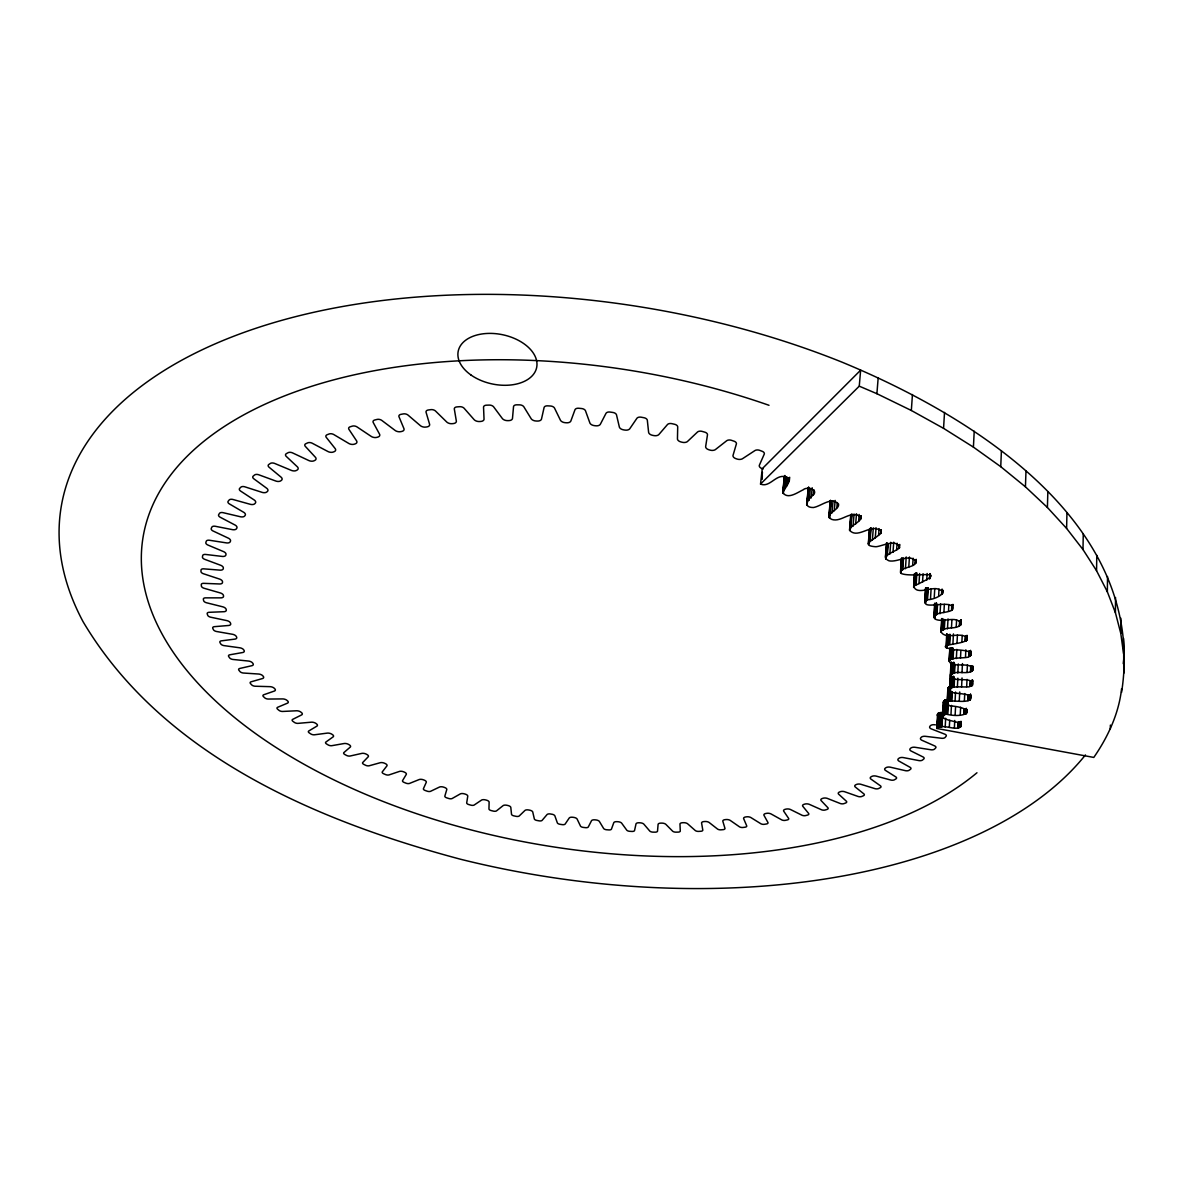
<?xml version="1.0" encoding="UTF-8"?>
<svg xmlns="http://www.w3.org/2000/svg" width="1183" height="1183" viewBox="0 0 1183 1183"><rect width="100%" height="100%" fill="white"/><g stroke="black" fill="none" stroke-linecap="round" stroke-linejoin="round"><path stroke-width="1.5" d="M937.542 714.207L936.744 728.447L1093.787 757.431C1107.924 737.039 1118.881 713.482 1121.588 688.698M1121.573 692.395C1147.747 524.823 974.511 416.874 841.926 362.116A537.082 288.726 8.9 0 0 252.038 329.584A537.082 288.726 8.9 0 0 83.091 621.726C162.455 755.331 316.467 820.795 460.483 859.228A537.082 288.726 8.9 0 0 1085.447 754.931M1123.761 673.26L1123.628 638.539M1123.539 653.548L1120.774 633.349L1120.878 618.236M1110.334 728.698L1110.379 725.075M1120.774 633.349L1115.421 612.75L1115.539 597.519M1115.421 612.75L1107.362 591.84L1107.525 576.505M1107.362 591.84L1096.567 570.738L1096.774 555.315M1096.567 570.738L1082.992 549.563L1083.258 534.036M950.526 676.336C952.33 668.824 966.851 675.345 972.322 670.879C974.57 661.755 956.441 666.754 951.102 663.767C942.437 655.9 968.433 659.138 968.833 656.535C978.075 650.266 955.11 649.6 954.577 649.94C924.929 643.419 976.907 645.4 965.432 636.572C958.496 632.402 945.01 639.752 940.914 631.574C945.099 625.63 957.89 630.45 961.143 623.811C956.736 615.071 943.442 622.879 935.679 619.33C928.936 611.641 949.964 613.519 952.404 609.615C955.627 597.238 917.18 612.232 927.088 599.663C932.884 600.328 950.422 592.727 938.223 589.178C932.352 586.31 916.086 595.655 913.794 586.088C954.045 567.352 912.655 578.531 901.047 573.415C898.888 566.228 916.529 568.372 915.982 561.274C909.195 553.319 897.808 562.62 889.054 560.831C878.17 556.04 897.172 551.248 899.553 547.685C896.714 538.221 881.971 546.369 875.923 546.738C851.42 545.038 896.285 532.32 875.361 528.624C867.39 527.5 856.211 538.191 849.542 530.176C850.015 524.453 868.085 519.618 857.246 515.019C848.551 512.283 840.433 522.354 831.782 519.411C822.436 514.812 840.374 509.814 838.481 503.899C830.998 496.416 821.46 506.206 813.357 507.537C802.917 507.566 806.865 499.492 813.357 494.938C818.725 489.244 806.422 486.317 803.139 489.836C797.963 492.113 787.464 500.172 782.732 492.365C785.394 487.115 795.139 477.341 783.427 476.424C774.998 475.832 769.098 487.707 760.536 484.069L762.266 468.69L860.633 370.161L859.257 386.161L760.536 484.069M1082.992 549.563L1066.608 528.431L1066.948 512.816M1066.608 528.431L1047.413 507.477L1047.842 491.788M1047.413 507.477L1025.439 486.834L1025.986 471.085M1025.439 486.834L1000.744 466.679L1001.41 450.856M936.744 728.447C943.014 722.266 959.472 733.978 961.365 724.07C960.212 721.497 933.328 719.205 946.104 714.148C967.531 719.308 978.001 708.025 949.476 705.748C938.356 694.569 976.064 708.528 969.409 694.894M969.143 700.321L969.779 694.761M969.335 700.262C976.034 692.543 954.932 694.406 951.339 691.981C943.191 683.759 970.03 688.55 970.119 686.273L970.385 680.817M970.903 671.5L970.947 666.059M969.69 700.114L969.942 694.687M970.119 686.273L970.607 680.787M971.125 671.441L971.376 665.955M969.838 700.025L970.252 694.51M970.341 686.244L970.829 680.757M971.317 671.382L971.583 665.896M970.119 699.848L970.504 694.317M970.563 686.214L971.258 680.654M971.509 671.323L971.953 665.748M970.356 699.641L970.607 694.214M970.785 686.17L971.45 680.595M971.864 671.16L972.042 667.493M970.637 699.183L970.844 695.441M971.199 686.051L971.642 680.536M972.175 670.983L972.352 667.316M971.391 685.992L971.997 680.373M972.322 670.879L972.618 667.108M971.568 685.918L972.16 680.284M972.544 670.657L972.899 666.768M971.894 685.756L972.441 680.107M972.825 670.184L973.047 666.147M972.189 685.563L972.559 680.003M972.308 685.46L972.914 681.009M966.127 640.861L966.378 635.907M965.491 657.186L965.846 649.822M966.289 640.757L966.688 635.715M966.57 640.55L966.94 635.508M966.807 640.328L967.058 635.389M963.731 714.355L963.997 708.972M964.382 700.78L964.751 693.549M963.953 714.34L964.219 708.957M964.189 714.325L964.456 708.942M964.411 714.295L964.677 708.913M964.618 714.266L964.884 708.883M964.84 714.221L965.298 708.794M967.058 672.092L967.428 664.772M965.239 714.118L965.505 708.735M966.674 686.643L967.029 679.367M965.432 714.059L965.683 708.661M965.609 713.985L966.038 708.528M965.934 713.837L966.334 708.351M968.833 656.535L969.099 651.02M966.215 713.66L966.511 709.963M969.04 656.491L969.321 650.961M966.437 713.453L966.777 709.637M969.261 656.432L969.528 650.901M966.674 713.127L966.895 709.416M969.469 656.373L969.927 650.768M969.838 656.225L970.104 650.694M967.842 700.558L968.108 695.131M970.016 656.136L970.444 650.517M968.078 700.543L968.345 695.116M970.326 655.959L970.592 650.428M968.522 700.469L968.566 695.086M970.459 655.855L970.873 651.937M968.744 700.44L968.995 695.013M970.873 655.397L971.11 651.582M968.951 700.38L969.202 694.953M970.459 671.589L970.725 666.088M960.847 624.846L961.188 619.759M960.492 658.014L960.877 650.65M961.883 642.014L962.223 635.434M957.831 727.619L958.097 722.266M959.28 700.987L959.738 691.951M958.289 727.619L958.334 722.266M958.511 727.604L958.777 722.236M958.733 727.575L958.999 722.221M958.94 727.545L959.221 722.192M959.162 727.501L959.428 722.148M962.001 672.698L962.474 663.559M1000.744 466.679L973.417 447.13L974.215 431.248M959.354 727.456L959.827 722.044M961.587 687.042L962.03 677.963M959.738 727.338L960.005 721.985M960.271 714.458L960.626 707.271M959.916 727.279L960.359 721.837M960.241 727.116L960.507 721.763M960.522 726.939L960.907 721.482M960.744 726.746L961.01 721.393M965.151 641.216L965.402 636.277M960.907 726.539L961.158 722.857M965.358 641.156L965.609 636.217M965.565 641.097L965.816 636.158M965.772 641.023L966.008 636.084M965.949 640.935L966.2 635.996M951.014 700.972L951.487 691.951M951.635 687.604L952.211 676.706M952.359 673.585L952.936 662.628M953.084 658.916L953.572 649.733M951.886 687.53L952.463 676.646M952.626 673.511L953.202 662.554M951.309 700.987L951.783 691.951M952.152 687.486L952.729 676.587M952.892 673.452L953.468 662.495M950.984 714.355L951.457 705.393M951.797 701.001L952.271 691.981M952.433 687.427L953.01 676.543M953.173 673.408L953.749 662.45M952.714 687.397L953.291 676.499M953.454 673.364L954.03 662.406M953.01 687.367L953.572 676.484M953.749 673.334L954.223 664.21M956.234 626.65L956.589 620.025M953.291 687.353L953.868 676.454M954.045 673.319L954.518 664.195M953.587 687.353L954.075 678.273M954.533 673.304L955.006 664.166M954.075 687.353L954.563 678.273M957.003 643.049L957.431 634.827M956.352 658.576L956.825 649.378M955.08 701.046L955.539 692.011M959.398 625.703L959.65 620.735M954.385 727.589L954.755 720.447M959.605 625.63L959.857 620.661M955.169 714.458L955.539 707.271M959.797 625.556L960.241 620.498M960.167 625.378L960.419 620.41M957.816 673.083L958.289 663.959M960.33 625.289L960.729 620.217M957.372 687.264L957.846 678.184M960.611 625.082L960.995 619.996M944.064 714.606L944.847 700.277L948.027 699.818M947.849 644.646L948.382 634.798M944.285 714.517L945.069 700.188M948.101 644.558L948.633 634.709M944.522 714.443L945.306 700.099M948.367 644.484L948.899 634.635M944.759 714.369L945.794 699.966M948.633 644.424L949.165 634.576M948.914 644.38L949.461 634.517M945.276 714.251L946.045 699.907M949.21 644.336L949.742 634.487M945.542 714.207L946.326 699.863M945.187 727.161L945.661 718.244M945.823 714.177L946.592 699.833M949.698 644.277L950.23 634.428M951.531 610.058L951.797 605.075M946.104 714.148L946.873 699.804M949.121 661.312L949.845 647.988M951.724 609.984L952.182 604.912M946.385 714.148L947.894 688.166L950.644 686.613M949.195 660.676L949.905 649.112M952.093 609.807L952.359 604.809M946.681 714.133L948.16 687.737M949.579 660.084L950.186 649.068M952.256 609.718L952.685 604.617M946.962 714.148L948.426 687.486M949.727 659.951L950.378 648.062M951.472 627.907L951.916 619.641M952.552 609.496L952.936 604.38M947.258 714.162L948.589 687.353M950.067 659.7L950.674 648.683M947.849 705.053L948.958 687.131M950.274 659.582L951.073 648.461M947.731 714.192L948.219 705.231M948.382 701.46L949.15 687.042M950.703 659.375L951.295 648.358M948.603 701.371L949.372 686.939M950.955 659.286L951.546 648.269M948.84 701.297L951.058 662.229M951.206 659.212L951.783 648.18M949.077 701.223L951.339 662.303M951.457 659.138L952.049 648.121M949.328 701.149L950.866 675.611M950.762 674.428L951.443 662.45M951.738 659.079L952.315 648.062M949.594 701.105L951.028 675.478M951.073 674.177L951.724 662.731M952.019 659.035L952.596 648.003M949.875 701.061L951.398 675.256M951.25 674.059L952.019 662.983M952.921 643.789L953.439 633.925M950.156 701.016L950.629 691.996M950.925 687.855L951.516 676.972M951.65 673.837L952.241 662.879M952.3 658.99L952.892 647.959M950.437 701.001L950.91 691.966M951.147 687.767L951.738 676.868M951.871 673.748L952.463 662.791M952.596 658.961L953.084 649.778M949.313 727.412L949.698 720.284M950.718 700.987L951.206 691.951M951.383 687.678L951.96 676.794M952.108 673.659L952.699 662.702M937.202 727.782L938.149 713.408L942.762 712.624M942.762 629.8L943.324 619.892M937.498 727.545L938.296 713.305M943.014 629.711L943.576 619.803M943.901 612.631L944.359 604.336M937.675 727.441L938.666 713.083M943.28 629.637L943.842 619.729M938.06 727.234L938.858 712.994M943.561 629.578L944.108 619.67M938.282 727.161L939.08 712.905M943.842 629.519L944.404 619.611M938.503 727.072L939.302 712.817M938.74 727.013L939.539 712.758M944.315 629.445L944.877 619.537M938.991 726.939L939.79 712.698M939.258 726.894L940.056 712.639M939.524 726.85L940.322 712.595M939.79 726.82L940.589 712.565M940.071 726.791L940.869 712.536M940.352 726.776L941.15 712.521M940.648 726.776L941.431 712.521M940.929 726.791L941.727 712.536M941.21 726.806L942.008 712.55M941.505 726.835L942.289 712.58M946.045 646.864L946.725 633.792M941.979 726.88L943.383 701.948L944.847 700.277M946.356 647.855L947.11 633.97M942.747 717.445L943.679 701.238M946.563 648.166L947.332 635.345M947.479 628.824L948.027 618.901M948.5 611.167L948.855 604.513M942.984 717.726L943.871 700.957M946.696 648.314L947.509 635.212M943.132 717.859L944.123 700.706M947.154 644.942L947.701 635.094M943.295 717.992L944.463 700.469M947.376 644.839L947.908 634.99M943.857 714.709L944.655 700.366M947.598 644.735L948.145 634.887M830.229 500.941L831.087 502.805M940.027 613.74L940.603 603.774M941.55 594.413L941.831 589.385M941.742 594.324L942.2 589.208M942.23 594.029L942.422 590.672M942.363 593.91L942.674 590.45M942.6 593.674L942.881 590.199M941.017 632.24L941.653 618.546M941.15 630.923L942.038 619.079M941.535 630.495L942.186 618.946M941.698 630.362L942.526 618.679M942.067 630.11L942.733 618.561M942.289 629.992L942.851 620.099M936.98 728.033L938.149 713.408M942.511 629.888L943.073 619.996M973.417 447.13L943.561 428.35L944.522 412.423M934.245 597.356L934.747 589.001M933.934 617.319L934.629 603.212M934.156 615.825L934.969 604.069M934.363 618.162L935.117 603.936M934.585 618.487L935.457 603.655M934.718 618.635L935.664 603.537M935.191 615.027L935.871 603.419M935.428 614.923L936.108 603.315M935.664 614.835L936.345 603.212M935.93 614.746L936.611 603.123M936.197 614.672L936.773 604.705M936.463 614.598L937.054 604.646M936.936 614.495L937.513 604.543M938.651 595.655L939.036 588.971M926.807 599.737L927.531 588.069M927.088 599.663L927.797 587.981M927.531 599.544L928.256 587.862M929.439 578.827L929.927 573.696M929.779 578.635L930.089 573.592M929.927 578.517L930.282 575.042M930.193 578.28L930.503 574.805M930.518 598.628L931.125 588.616M922.533 582.14L923.065 573.755M924.766 602.206L925.609 588.01M924.899 602.546L925.668 587.847M925.002 602.709L926.038 588.883M925.476 600.417L926.2 588.75M926.718 580.217L927.132 573.504M925.461 603.374L926.585 588.483M926.082 600.032L926.792 588.365M926.304 599.929L927.028 588.262M926.555 599.825L927.265 588.158M916.115 584.639L916.869 572.927M918.984 583.589L919.62 573.533M912.699 564.971L913.143 558.213M913.646 587.3L914.459 573.563M915.228 563.433L915.45 560.062M913.705 587.478L914.577 574.095M915.405 563.33L915.612 559.943M914.03 585.777L914.947 573.903M915.553 563.212L915.908 559.722M914.341 585.481L915.287 573.622M915.805 562.975L916.219 559.337M914.725 585.215L915.494 573.489M914.947 585.097L915.701 573.371M915.169 584.979L915.938 573.252M915.42 584.875L916.174 573.149M915.672 584.786L916.441 573.06M905.424 568.727L906.222 556.942M908.781 567.086L909.446 556.986M943.561 428.35L911.339 410.486L912.448 394.531M900.47 572.365L901.446 558.213M900.662 572.897L901.446 559.115M900.884 570.99L901.949 558.139M901.195 570.694L902.097 558.302M901.387 570.546L902.392 558.657M901.801 570.295L902.614 558.524M902.038 570.176L902.836 558.406M902.274 570.073L903.087 558.302M902.703 569.91L903.501 558.139M896.625 549.977L897.113 543.204M898.962 548.306L899.198 544.919M899.11 548.202L899.479 544.683M899.464 547.818L899.716 544.431M889.867 554.117L890.725 542.302M893.002 552.313L893.727 542.169M885.372 557.858L886.54 542.879M885.549 556.794L886.777 542.967M885.816 558.76L886.925 542.805M885.963 558.923L887.132 544.195M886.126 559.086L887.339 544.062M886.688 555.744L887.561 543.943M886.91 555.64L887.782 543.825M887.309 555.448L888.182 543.633M878.585 535.381L879.102 528.579M880.684 533.577L880.936 530.176M880.817 533.459L881.187 529.925M881.039 533.193L881.291 529.792M872.389 539.892L873.32 528.017M875.272 537.91L876.056 527.736M868.322 543.515L869.446 529.422M868.47 544.076L869.609 528.668M868.677 544.431L869.963 528.579M869.047 541.962L870.17 529.555M869.224 541.814L870.496 528.136M869.638 541.548L870.718 528.002M870.008 541.341L871.087 527.795M911.339 410.486L876.899 393.702L878.185 377.717M858.621 521.259L859.183 514.457M860.47 519.337L860.869 515.803M860.692 519.071L860.973 515.67M849.705 530.546L851.006 514.96M850 528.372L851.316 514.635M850.34 528.076L851.494 514.487M850.533 527.929L851.686 514.354M850.873 527.707L852.026 514.117M853.047 526.124L854.052 514.221M855.664 523.98L856.507 513.777M849.542 530.176L850.754 514.531M834.252 510.642L835.168 500.409M836.839 507.744L837.298 502.627M828.825 516.453L830.259 500.764M829.002 517.208L830.496 500.217M829.209 517.577L830.599 501.577M829.357 517.77L830.924 501.267M829.52 517.932L829.83 514.531M830.599 506.028L830.91 502.627M829.993 514.635L831.235 501.015M831.945 512.934L833.024 501.001M813.357 494.938L813.86 489.792M806.643 504.52L808.3 487.647M806.821 504.904L808.551 487.307M806.954 505.082L808.699 487.145M807.087 505.259L808.817 488.594M809.187 500.409L810.355 488.461M811.183 497.984L812.174 487.736M784.551 483.448L784.906 480.032M784.906 488.668L786.163 476.705M786.562 486.124L787.449 477.562M788.307 482.915L788.854 477.769M789.327 480.682L789.682 477.252M782.717 492.172L784.418 476.217M782.835 492.764L784.699 475.67M783.028 493.148L784.832 475.492M783.161 493.326L784.891 476.926M783.309 493.518L783.664 490.102M784.388 483.27L784.373 476.409M761.97 479.278L762.355 475.862M761.689 479.174L762.444 472.342M1123.259 663.619L1123.85 658.369M808.122 488.017L808.595 489.925M947.894 688.166L948.145 690.251M943.383 701.948L943.457 702.983M950.511 674.34C949.89 684.587 973.86 674.68 972.589 685.134M937.882 713.66L937.394 714.488A4.2 2.144 3.4 0 0 937.498 715.774M935.398 724.854L934.94 724.78A4.155 2.1 3.6 0 0 930.208 725.933L929.823 726.466A4.155 2.1 3.6 0 0 931.849 729.112L945.069 734.273A3.386 1.701 3.5 0 1 946.089 736.27L945.187 737.379A3.386 1.701 3.5 0 1 941.816 738.296L926.052 736.403A4.111 2.055 3.7 0 0 921.187 737.349L920.758 737.852A4.111 2.055 3.7 0 0 922.415 740.499L934.881 746.015A3.342 1.671 3.7 0 1 935.635 747.981L934.6 749.031A3.342 1.656 3.7 0 1 931.125 749.8L915.716 747.39A4.081 2.026 3.9 0 0 910.762 748.129L910.259 748.602A4.081 2.026 3.9 0 0 911.561 751.249L923.243 757.061A3.312 1.641 3.9 0 1 923.731 759.013L922.577 759.989A3.312 1.627 3.9 0 1 919.014 760.61L904.004 757.712A4.037 1.996 4.1 0 0 898.976 758.259L898.415 758.702A4.037 1.996 4.2 0 0 899.376 761.334L910.23 767.397A3.283 1.612 4.1 0 1 910.466 769.32L909.195 770.222A3.283 1.612 4.1 0 1 905.572 770.71L891.021 767.353A3.993 1.952 4.4 0 0 885.934 767.708L885.328 768.122A3.993 1.952 4.4 0 0 885.949 770.71L895.96 777.009A3.253 1.582 4.3 0 1 895.945 778.887L894.555 779.73A3.253 1.582 4.4 0 1 890.888 780.07L876.825 776.285A3.963 1.922 4.6 0 0 871.738 776.447L871.058 776.832A3.963 1.922 4.6 0 0 871.339 779.375L880.507 785.867A3.224 1.553 4.6 0 1 880.256 787.701L878.747 788.47A3.209 1.553 4.6 0 1 875.065 788.677L861.535 784.492A3.933 1.893 4.8 0 0 856.433 784.477L855.723 784.817A3.919 1.893 4.8 0 0 855.664 787.316L863.96 793.956A3.194 1.538 4.8 0 1 863.472 795.73L861.875 796.425A3.194 1.523 4.9 0 1 858.163 796.499L845.239 791.945A3.889 1.878 5.1 0 0 840.137 791.752L839.383 792.063A3.889 1.863 5.1 0 0 839.013 794.503L846.407 801.261A3.165 1.508 5.1 0 1 845.697 802.976L844.011 803.597A3.165 1.508 5.1 0 1 840.314 803.538L827.982 798.658A3.86 1.848 5.3 0 0 822.924 798.288L822.126 798.569A3.86 1.848 5.3 0 0 821.446 800.935L827.952 807.782A3.135 1.494 5.4 0 1 827.021 809.438L825.261 809.985A3.135 1.494 5.4 0 1 821.564 809.793L809.897 804.603A3.83 1.819 5.6 0 0 804.884 804.07L804.041 804.322A3.83 1.819 5.6 0 0 803.05 806.599L808.669 813.505A3.105 1.464 5.6 0 1 807.516 815.087L805.697 815.56A3.105 1.464 5.7 0 1 802.03 815.25L791.028 809.778A3.8 1.804 5.9 0 0 786.089 809.098L785.216 809.305A3.8 1.804 5.9 0 0 783.93 811.494L788.647 818.444A3.091 1.449 5.9 0 1 787.301 819.937L785.408 820.337A3.091 1.449 5.9 0 1 781.771 819.908L771.479 814.185A3.786 1.774 6.1 0 0 766.614 813.342L765.726 813.52A3.786 1.774 6.1 0 0 764.144 815.619L767.974 822.555A3.076 1.434 6.2 0 1 766.421 823.974L764.469 824.3A3.061 1.434 6.2 0 1 760.891 823.767L751.309 817.823A3.756 1.76 6.4 0 0 746.547 816.832L745.63 816.965A3.756 1.76 6.4 0 0 743.782 818.961L746.724 825.882A3.046 1.42 6.5 0 1 744.979 827.213L742.983 827.464A3.046 1.42 6.5 0 1 739.464 826.813L730.621 820.677A3.741 1.745 6.7 0 0 725.978 819.553L725.046 819.656A3.741 1.745 6.7 0 0 722.917 821.534L724.972 828.411A3.031 1.405 6.8 0 1 723.05 829.653L721.009 829.83A3.031 1.405 6.8 0 1 717.563 829.076L709.489 822.762A3.726 1.73 7 0 0 704.964 821.505L704.003 821.564A3.726 1.73 7 0 0 701.637 823.338L702.806 830.126A3.017 1.405 7 0 1 700.706 831.279L698.635 831.398A3.017 1.405 7.1 0 1 695.279 830.54L687.974 824.093A3.697 1.73 7.2 0 0 683.582 822.688L682.621 822.717A3.697 1.715 7.3 0 0 679.988 824.374L680.284 831.072A3.002 1.39 7.3 0 1 678.036 832.122L675.937 832.152A3.002 1.39 7.4 0 1 672.654 831.205L666.147 824.64A3.697 1.715 7.5 0 0 661.918 823.117L660.927 823.117A3.697 1.715 7.5 0 0 658.073 824.655L657.511 831.22A3.002 1.39 7.6 0 1 655.101 832.167L652.986 832.137A3.002 1.39 7.7 0 1 649.807 831.087L644.099 824.433A3.682 1.701 7.8 0 0 640.018 822.806L639.027 822.762A3.682 1.701 7.8 0 0 635.951 824.167L634.532 830.584A2.987 1.375 7.9 0 1 631.973 831.442L629.844 831.324A2.987 1.375 8 0 1 626.783 830.2L621.888 823.472A3.667 1.701 8.1 0 0 617.984 821.727L616.994 821.667A3.667 1.701 8.1 0 0 613.696 822.939L611.419 829.179A2.987 1.375 8.2 0 1 608.742 829.919L606.598 829.756A2.987 1.375 8.2 0 1 603.655 828.529L599.574 821.771A3.667 1.701 8.4 0 0 595.862 819.923L594.872 819.834A3.667 1.701 8.4 0 0 591.382 820.958L588.276 827.006A2.987 1.375 8.5 0 1 585.452 827.656L583.323 827.405A2.987 1.375 8.5 0 1 580.498 826.104L577.245 819.331A3.667 1.686 8.7 0 0 573.74 817.394L572.749 817.261A3.667 1.686 8.7 0 0 569.067 818.252L565.134 824.078A2.972 1.375 8.8 0 1 562.206 824.625L560.077 824.3A2.972 1.375 8.8 0 1 557.37 822.939L554.975 816.166A3.667 1.686 9 0 0 552.638 814.362L549.932 813.889A3.667 1.686 9 0 0 546.827 814.821L542.08 820.41A2.972 1.375 9.1 0 1 539.034 820.839L536.919 820.455A2.972 1.375 9.1 0 1 534.361 819.02L532.808 812.277A3.667 1.686 9.3 0 0 529.733 810.178L528.742 809.985A3.667 1.701 9.3 0 0 524.72 810.68L519.174 816.019A2.987 1.375 9.4 0 1 516.039 816.329L513.94 815.871A2.987 1.375 9.4 0 1 511.529 814.377L510.834 807.693A3.667 1.701 9.5 0 0 507.98 805.519L507.004 805.298A3.667 1.701 9.6 0 0 502.834 805.83L496.505 810.887A2.987 1.375 9.7 0 1 493.281 811.094L491.211 810.577A2.987 1.375 9.7 0 1 488.963 809.009L489.111 802.414A3.682 1.701 9.8 0 0 486.494 800.166L485.533 799.915A3.682 1.701 9.8 0 0 481.215 800.3L474.132 805.061A2.987 1.375 10 0 1 470.819 805.135L468.779 804.558A2.987 1.375 10 0 1 466.694 802.946L467.714 796.455A3.682 1.715 10.1 0 0 465.333 794.148L464.387 793.867A3.682 1.715 10.1 0 0 459.95 794.104L452.128 798.525A3.002 1.39 10.3 0 1 448.741 798.495L446.73 797.845A3.002 1.39 10.3 0 1 444.823 796.189L446.701 789.83A3.697 1.715 10.4 0 0 444.586 787.479L443.655 787.153A3.697 1.715 10.4 0 0 439.115 787.227L430.553 791.323A3.017 1.39 10.6 0 1 427.107 791.161L425.141 790.466A3.017 1.39 10.6 0 1 423.41 788.75L426.161 782.555A3.712 1.73 10.7 0 0 424.298 780.159L423.396 779.804A3.712 1.73 10.7 0 0 418.752 779.715L409.481 783.442A3.031 1.405 10.9 0 1 405.991 783.176L404.083 782.407A3.031 1.405 10.9 0 1 402.531 780.662L406.139 774.643A3.726 1.745 11 0 0 404.556 772.218L403.684 771.834A3.726 1.745 11 0 0 398.952 771.582L389 774.924A3.046 1.42 11.2 0 1 385.466 774.54L383.603 773.712A3.046 1.42 11.2 0 1 382.257 771.922L386.737 766.111A3.741 1.76 11.2 0 0 385.421 763.656L384.579 763.257A3.741 1.76 11.3 0 0 379.773 762.843L369.155 765.785A3.061 1.434 11.4 0 1 365.591 765.268L363.817 764.381A3.061 1.434 11.5 0 1 362.663 762.577L368.002 757.002A3.771 1.774 11.5 0 0 366.981 754.532L366.168 754.103A3.771 1.774 11.5 0 0 361.303 753.512L350.064 756.026A3.076 1.449 11.7 0 1 346.471 755.39L344.756 754.458A3.076 1.449 11.8 0 1 343.824 752.625L350.005 747.316A3.786 1.789 11.8 0 0 349.296 744.832L348.512 744.373A3.8 1.789 11.8 0 0 343.617 743.619L331.758 745.689A3.105 1.464 12 0 1 328.179 744.935L326.538 743.944A3.105 1.464 12 0 1 325.813 742.096L332.852 737.068A3.815 1.804 12.1 0 0 332.438 734.599L331.698 734.125A3.815 1.804 12.1 0 0 326.774 733.179L314.338 734.806A3.12 1.479 12.3 0 1 310.759 733.904L309.207 732.869A3.12 1.479 12.3 0 1 308.704 731.02L316.586 726.318A3.845 1.834 12.3 0 0 316.482 723.848L315.787 723.345A3.845 1.834 12.3 0 0 310.848 722.236L297.894 723.375A3.15 1.494 12.5 0 1 294.33 722.355L292.866 721.275A3.15 1.494 12.6 0 1 292.585 719.427L301.295 715.064A3.874 1.863 12.6 0 0 301.517 712.61L300.866 712.092A3.874 1.863 12.6 0 0 295.942 710.806L282.471 711.456A3.179 1.523 12.8 0 1 278.951 710.318L277.591 709.179A3.179 1.523 12.8 0 1 277.547 707.33L287.055 703.338A3.904 1.878 12.8 0 0 287.602 700.928L286.996 700.395A3.904 1.878 12.8 0 0 282.116 698.931L268.186 699.049A3.194 1.538 13.1 0 1 264.696 697.793L263.454 696.624A3.209 1.538 13.1 0 1 263.646 694.791L273.953 691.197A3.948 1.908 13.1 0 0 274.826 688.831L274.279 688.284A3.948 1.908 13.1 0 0 269.443 686.643L255.099 686.229A3.224 1.567 13.3 0 1 251.668 684.853L250.545 683.641A3.238 1.567 13.3 0 1 250.973 681.837L262.049 678.672A3.978 1.937 13.3 0 0 263.262 676.365L262.774 675.789A3.978 1.937 13.3 0 0 258.012 673.985L243.284 673.023A3.268 1.597 13.6 0 1 239.942 671.515L238.936 670.273A3.268 1.597 13.6 0 1 239.617 668.499L251.447 665.792A4.022 1.967 13.5 0 0 252.985 663.545L252.556 662.968A4.022 1.982 13.5 0 0 247.883 660.986L232.844 659.449A3.298 1.612 13.8 0 1 229.606 657.837L228.718 656.565A3.298 1.627 13.8 0 1 229.665 654.82L242.19 652.602A4.052 2.011 13.8 0 0 244.082 650.443L243.713 649.851A4.052 2.011 13.8 0 0 239.158 647.707L223.853 645.593A3.327 1.641 14 0 1 220.718 643.848L219.979 642.546A3.327 1.656 14 0 1 221.177 640.875L234.382 639.175A4.096 2.041 14 0 0 236.615 637.09L236.304 636.484A4.096 2.041 14 0 0 231.898 634.177L216.385 631.471A3.357 1.671 14.2 0 1 213.384 629.622L212.777 628.306A3.372 1.686 14.2 0 1 214.241 626.679L228.082 625.526A4.14 2.085 14.1 0 0 230.655 623.559L230.419 622.938A4.14 2.085 14.2 0 0 226.175 620.469L210.53 617.171A3.401 1.715 14.4 0 1 207.661 615.204L207.217 613.873A3.401 1.715 14.4 0 1 208.933 612.321L223.38 611.729A4.17 2.115 14.3 0 0 226.278 609.881L226.116 609.26A4.185 2.115 14.3 0 0 222.049 606.642L206.345 602.724A3.431 1.745 14.6 0 1 203.639 600.668L203.358 599.323A3.431 1.745 14.6 0 1 205.324 597.859L220.319 597.859A4.214 2.159 14.5 0 0 223.543 596.128L223.469 595.507A4.214 2.159 14.5 0 0 219.609 592.742L203.905 588.217A3.475 1.774 14.8 0 1 201.391 586.058L201.273 584.713A3.475 1.789 14.8 0 1 203.491 583.337L218.959 583.944A4.259 2.203 14.6 0 0 222.522 582.376L222.522 581.755A4.259 2.203 14.6 0 0 218.914 578.857L203.284 573.696A3.505 1.819 14.9 0 1 200.962 571.448L201.021 570.117A3.505 1.819 14.9 0 1 203.506 568.831L219.387 570.088A4.303 2.248 14.7 0 0 223.276 568.683L223.35 568.062A4.303 2.248 14.7 0 0 220.008 565.03L204.541 559.263A3.549 1.848 15 0 1 202.441 556.927L202.677 555.596A3.549 1.848 15 0 1 205.398 554.428L221.635 556.35A4.348 2.292 14.8 0 0 225.835 555.108L225.983 554.502A4.348 2.292 14.8 0 0 222.936 551.352L207.735 544.964A3.579 1.893 15.1 0 1 205.857 542.553L206.271 541.252A3.579 1.893 15.1 0 1 209.243 540.217L225.761 542.79A4.392 2.336 14.9 0 0 230.241 541.74L230.478 541.149A4.392 2.336 14.9 0 0 227.742 537.881L212.881 530.901A3.608 1.937 15.2 0 1 211.269 528.431L211.861 527.145A3.623 1.937 15.2 0 1 215.069 526.243L231.764 529.511A4.436 2.381 15 0 0 236.526 528.668L236.851 528.076A4.436 2.381 15 0 0 234.456 524.72L220.038 517.148A3.653 1.967 15.2 0 1 218.692 514.635L219.476 513.392A3.653 1.967 15.2 0 1 222.892 512.623L239.705 516.587A4.481 2.425 15 0 0 244.733 515.951L245.147 515.389A4.481 2.425 15 0 0 243.107 511.943L229.221 503.81A3.682 2.011 15.2 0 1 228.156 501.252L229.132 500.039A3.682 2.011 15.2 0 1 232.77 499.433L249.569 504.106A4.51 2.47 14.9 0 0 254.833 503.677L255.336 503.13A4.51 2.484 14.9 0 0 253.68 499.64L240.445 490.96A3.726 2.055 15.2 0 1 239.676 488.372L240.844 487.204A3.726 2.055 15.2 0 1 244.659 486.76L261.384 492.128A4.555 2.529 14.9 0 0 266.855 491.936L267.432 491.433A4.555 2.529 14.9 0 0 266.19 487.884L253.68 478.686A3.756 2.085 15.1 0 1 253.236 476.084L254.582 474.989A3.756 2.1 15.1 0 1 258.574 474.708L275.092 480.771A4.584 2.573 14.8 0 0 280.755 480.83L281.421 480.342A4.599 2.573 14.8 0 0 280.608 476.779L268.925 467.093A3.786 2.129 15 0 1 268.807 464.49L270.33 463.455A3.786 2.129 15 0 1 274.486 463.366L290.693 470.109A4.628 2.617 14.6 0 0 296.504 470.405L297.258 469.962A4.628 2.617 14.6 0 0 296.889 466.383L286.123 456.268A3.815 2.174 14.8 0 1 286.345 453.666L288.06 452.719A3.815 2.174 14.8 0 1 292.349 452.808L308.127 460.217A4.658 2.662 14.4 0 0 314.057 460.779L314.9 460.364A4.658 2.662 14.4 0 0 314.974 456.801L305.244 446.287A3.845 2.203 14.6 0 1 305.805 443.729L307.684 442.871A3.845 2.218 14.6 0 1 312.075 443.152L327.321 451.196A4.688 2.706 14.2 0 0 333.34 452.01L334.257 451.64A4.688 2.706 14.2 0 0 334.804 448.12L326.183 437.266A3.86 2.248 14.3 0 1 327.099 434.752L329.14 433.969A3.874 2.248 14.3 0 1 333.621 434.457L348.216 443.107A4.717 2.75 13.9 0 0 354.279 444.187L355.255 443.862A4.717 2.75 13.9 0 0 356.275 440.401L348.867 429.252A3.889 2.277 14 0 1 350.124 426.812L352.327 426.131A3.889 2.292 14 0 1 356.852 426.812L370.678 436.054A4.747 2.795 13.6 0 0 376.756 437.385L377.806 437.104A4.747 2.795 13.6 0 0 379.299 433.717L373.148 422.361A3.904 2.322 13.7 0 1 374.774 419.995L377.111 419.418A3.919 2.322 13.6 0 1 381.651 420.305L394.619 430.065A4.776 2.824 13.2 0 0 400.653 431.662L401.762 431.44A4.776 2.824 13.2 0 0 403.743 428.157L398.937 416.623A3.933 2.351 13.2 0 1 400.889 414.361L403.359 413.902A3.933 2.351 13.2 0 1 407.898 414.982L419.876 425.229A4.791 2.854 12.8 0 0 425.836 427.078L427.004 426.9A4.791 2.854 12.8 0 0 429.444 423.751L426.028 412.142A3.948 2.381 12.8 0 1 428.335 409.983L430.908 409.643A3.948 2.381 12.7 0 1 435.403 410.915L446.302 421.592A4.806 2.884 12.3 0 0 452.143 423.691L453.355 423.573A4.806 2.884 12.3 0 0 456.254 420.556L454.302 408.934A3.963 2.396 12.2 0 1 456.919 406.908L459.596 406.701A3.963 2.396 12.2 0 1 464.017 408.15L473.732 419.196A4.821 2.913 11.8 0 0 479.411 421.532L480.668 421.459A4.821 2.913 11.8 0 0 484.01 418.619L483.536 407.056A3.978 2.425 11.7 0 1 486.479 405.178L489.23 405.089A3.978 2.425 11.6 0 1 493.548 406.73L501.991 418.057A4.836 2.943 11.2 0 0 507.463 420.63L508.749 420.616A4.836 2.943 11.2 0 0 512.52 417.969L513.54 406.538A3.978 2.44 11.1 0 1 516.779 404.823L519.588 404.852A3.978 2.44 11 0 1 523.758 406.671L530.871 418.235A4.85 2.958 10.6 0 0 536.106 421.015L537.407 421.059A4.85 2.958 10.6 0 0 541.592 418.619L544.121 407.396A3.993 2.455 10.4 0 1 547.625 405.843L550.479 406.006A3.993 2.455 10.4 0 1 554.472 407.987L560.18 419.699A4.85 2.972 10 0 0 565.134 422.686L566.45 422.789A4.85 2.972 10 0 0 571.005 420.571L575.027 409.629A3.993 2.455 9.8 0 1 578.798 408.253L581.666 408.549A3.993 2.455 9.7 0 1 585.452 410.678L589.711 422.479A4.85 2.972 9.4 0 0 594.339 425.629L595.655 425.791A4.85 2.972 9.4 0 0 600.565 423.825L606.066 413.222A3.993 2.455 9.1 0 1 610.044 412.054L612.912 412.468A3.993 2.455 9 0 1 616.476 414.745L619.241 426.531A4.85 2.972 8.8 0 0 623.5 429.843L624.816 430.065A4.85 2.972 8.7 0 0 630.036 428.35L636.986 418.176A3.993 2.455 8.4 0 1 641.156 417.2L643.996 417.732A3.993 2.455 8.4 0 1 647.308 420.128L648.565 431.854A4.85 2.972 8.1 0 0 652.439 435.3L653.741 435.566A4.85 2.972 8.1 0 0 659.227 434.117L667.567 424.431A3.993 2.455 7.8 0 1 671.9 423.662L674.694 424.313A3.993 2.455 7.7 0 1 677.711 426.812L677.46 438.39A4.85 2.958 7.5 0 0 680.92 441.939L682.192 442.265A4.85 2.958 7.5 0 0 687.914 441.082L697.571 431.943A3.978 2.44 7.1 0 1 702.051 431.381L704.772 432.15A3.978 2.44 7 0 1 707.493 434.738L705.733 446.08A4.836 2.943 6.9 0 0 708.75 449.717L709.992 450.102A4.836 2.943 6.9 0 0 715.907 449.185L726.806 440.653A3.978 2.425 6.5 0 1 731.39 440.298L734.022 441.185A3.978 2.425 6.4 0 1 736.418 443.832L733.179 454.878A4.836 2.928 6.3 0 0 735.737 458.59L736.935 459.004A4.836 2.928 6.3 0 0 742.998 458.383L755.065 450.486A3.963 2.41 5.9 0 1 759.693 450.353L762.236 451.329A3.963 2.41 5.8 0 1 764.292 454.035L759.59 464.712A4.821 2.898 5.8 0 0 761.689 468.453L763.124 469.03M859.257 386.161L876.899 393.702M976.966 772.765A451.566 241.332 8.9 0 1 379.787 800.152A451.566 241.332 8.9 0 1 185.894 457.525A451.566 241.332 8.9 0 1 769.009 405.296M470.864 374.922A40.074 25.168 11.8 0 0 536.091 369.554A40.074 25.168 11.8 0 0 485.326 333.576A40.074 25.168 11.8 0 0 470.864 374.922"/></g></svg>
